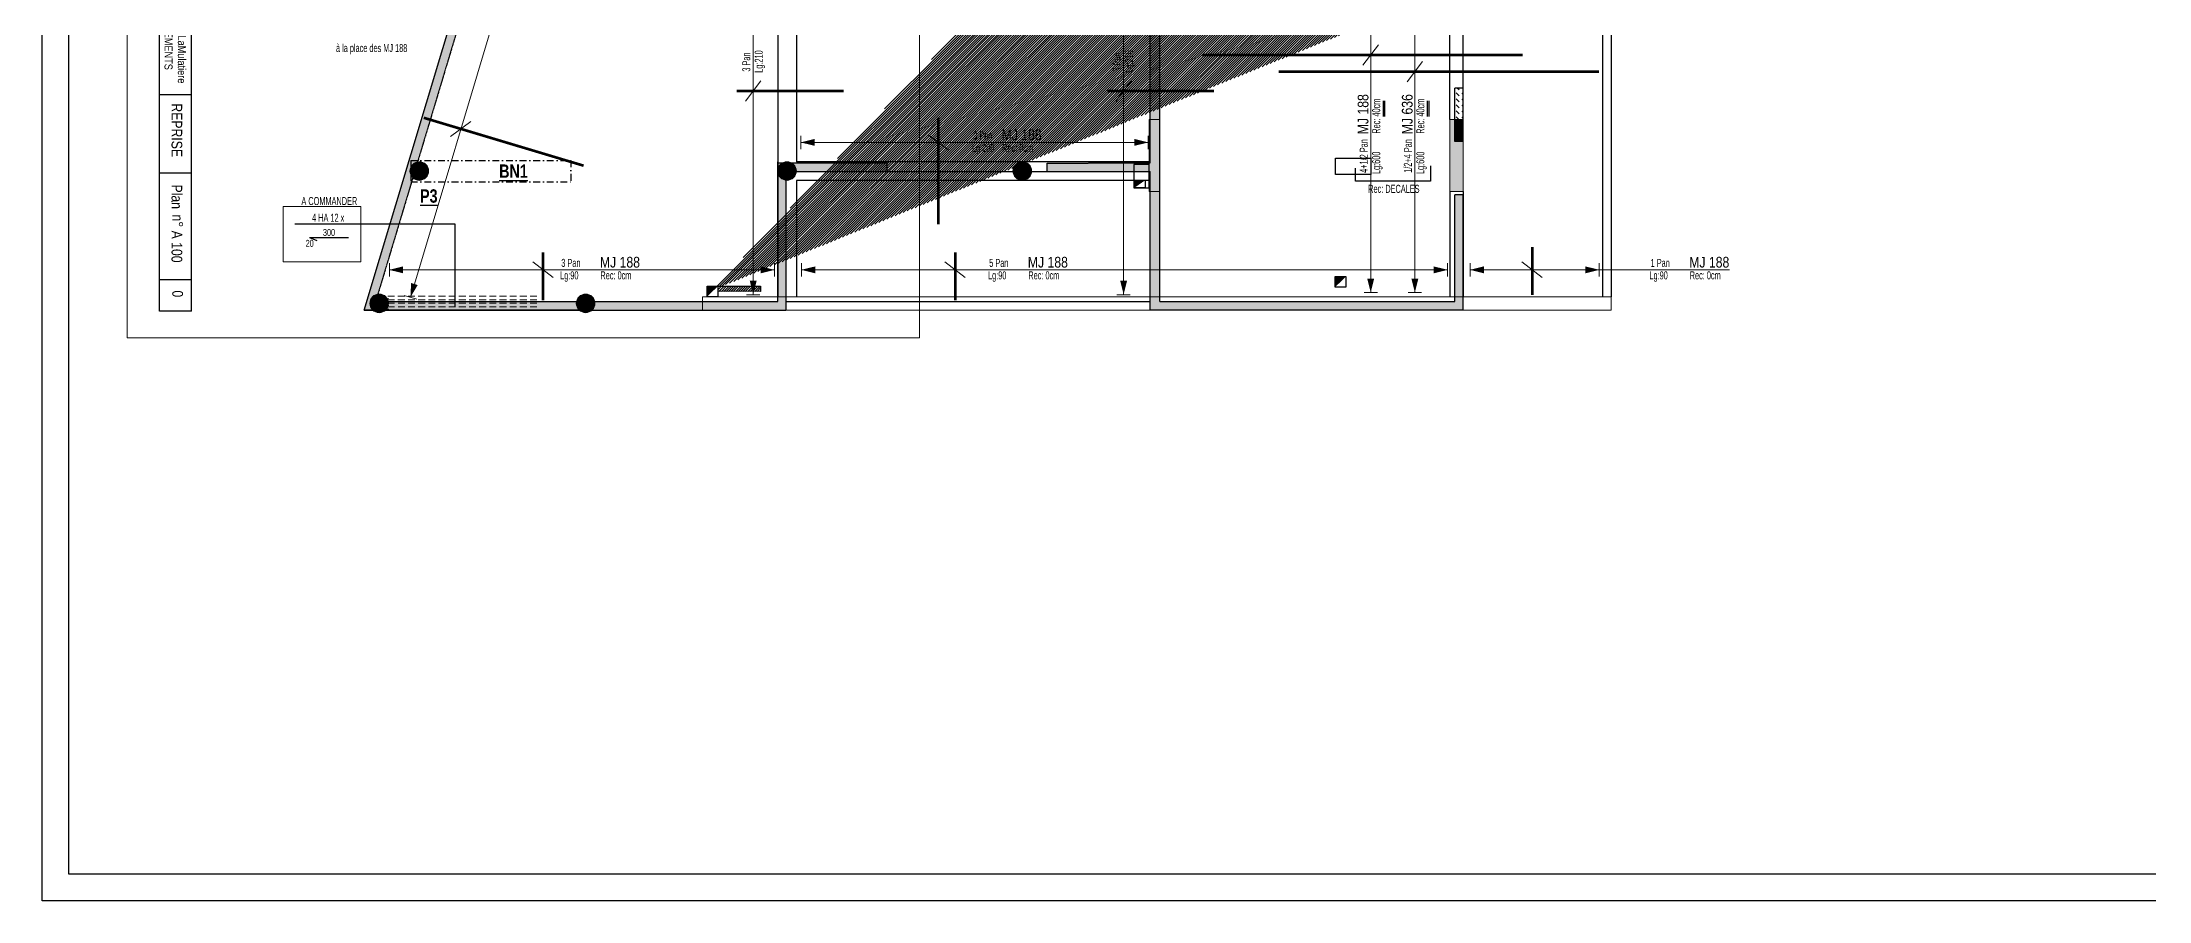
# Model space of a CAD drawing. Header units: millimetres. Extents: x 24633 to 31092, y -49771 to -45571.
# Drawn here: x 24633 to 28582, y -49771 to -48162 of the extents above; entities that cross this region are included whole.
import ezdxf

# ---------------------------------------------------------------- set-up
doc = ezdxf.new("R2010")
doc.units = ezdxf.units.MM
for name, pattern in [('CACHE', [9.525, 6.35, -3.175]), ('CACHEX2', [19.05, 12.7, -6.35]), ('TIRETPTX2', [50.8, 25.4, -12.7, 0, -12.7])]:
    doc.linetypes.add(name, pattern=pattern)
for name, color, linetype in [('01_ARMA_INF', 50, 'Continuous'), ('01_cote_gen', 4, 'Continuous'), ('01_fenetres', 171, 'Continuous'), ('01_linteaux', 2, 'Continuous'), ('01_murs_sup', 2, 'CACHEX2'), ('01_poch_poteaux', 250, 'Continuous'), ('01_resv', 32, 'Continuous'), ('01_texte', 230, 'Continuous'), ('prlm-GT', 242, 'Continuous')]:
    doc.layers.add(name, color=color, linetype=linetype)
doc.layers.add('01_murs_coup', color=5, linetype='Continuous', lineweight=60)
doc.layers.add('01_résv', color=32, linetype='Continuous', lineweight=9)
doc.styles.add('impact', font='impact.ttf')
doc.styles.add('PATIO', font='ARIALN.TTF')
doc.styles.add('STYLE2', font='ARIALN.TTF')
pattern_1 = [(135, (-12936.2255, -36505.928), (-11.2253202, 9e-16), [7.9375, -7.9375])]

msp = doc.modelspace()

# ---------------------------------------------------------------- hatches: boundary and pattern name
at = {"layer": '01_murs_sup'}
h = msp.add_hatch(dxfattribs=at)
h.set_pattern_fill('DASH', color=256, scale=2.5, angle=135)
h.set_pattern_definition(pattern_1)
h.paths.add_polyline_path([(27805.51, -47087.73), (26710.11, -47087.73), (26710.11, -47367.73), (26728.11, -47367.73), (26728.11, -47105.73), (27185.11, -47105.73), (27185.11, -47373.73), (27558.11, -47373.73), (27558.11, -47698.73), (27495.11, -47698.73), (27495.11, -47714.73), (27558.11, -47714.73), (27558.11, -47922.74), (27574.11, -47922.74), (27574.11, -47714.73), (27782.11, -47714.73), (27782.11, -47698.73), (27576.11, -47698.73), (27576.11, -47355.73), (27203.11, -47355.73), (27203.11, -47105.73), (27805.51, -47105.73)])
h.paths.add_polyline_path([(26728.11, -47469.73), (26710.11, -47469.73), (26710.11, -48011.63), (26580.11, -48011.63), (26580.11, -47974.73), (26562.11, -47974.73), (26562.11, -48029.63), (26710.11, -48029.63), (26710.11, -48387.71), (26517.11, -48387.97), (26517.11, -48403.97), (26710.11, -48403.71), (26710.11, -48663.71), (27297.11, -48663.71), (27297.11, -48447.73), (27281.11, -48447.73), (27281.11, -48647.71), (26728.11, -48647.71)])
h.paths.add_polyline_path([(27297.11, -47714.73), (27395.11, -47714.73), (27395.11, -47698.73), (27281.11, -47698.73), (27186.59, -47698.73), (27186.59, -47714.73), (27281.11, -47714.73), (27281.11, -47747.73), (27297.11, -47747.73)], flags=17)
h = msp.add_hatch(dxfattribs=at)
h.set_pattern_fill('DASH', color=256, scale=2.5, angle=135)
h.set_pattern_definition(pattern_1)
h.paths.add_polyline_path([(26580.11, -47567.73), (26562.11, -47567.73), (26562.11, -47849.73), (26249.07, -47849.73), (26249.07, -47697.73), (25910.07, -47697.73), (25910.07, -47571.71), (25894.07, -47571.71), (25894.07, -47697.73), (25527.07, -47697.73), (25237.1, -48663.71), (26028.07, -48663.71), (26028.07, -48403.71), (26217.11, -48403.71), (26217.11, -48387.71), (26012.07, -48387.71), (26012.07, -48647.71), (25258.61, -48647.71), (25538.38, -47715.73), (26231.07, -47715.73), (26231.07, -47867.73), (26562.11, -47867.73), (26562.11, -47872.73), (26580.11, -47872.73)])
h = msp.add_hatch(dxfattribs=at)
h.set_pattern_fill('DASH', color=256, scale=2.5, angle=135)
h.set_pattern_definition([(135, (-1279.052, -32154.172), (-11.2253202, 9e-16), [7.9375, -7.9375])])
h.paths.add_polyline_path([(27297.11, -48306.7), (27281.11, -48306.7), (27281.11, -48347.73), (27297.11, -48347.73)])
h.paths.add_polyline_path([(27297.11, -48247.73), (27281.11, -48247.73), (27281.11, -48306.7), (27297.11, -48306.7)])
at = {"layer": '01_poch_poteaux'}
h = msp.add_hatch(color=256, dxfattribs=at)
h.dxf.hatch_style = 1
h.paths.add_polyline_path([(26728.59, -48306.7), (26708.59, -48306.7), (26708.59, -48441.69), (26728.59, -48441.69)])
h = msp.add_hatch(color=256, dxfattribs=at)
h.dxf.hatch_style = 1
h.paths.add_polyline_path([(27297.11, -48306.7), (27272.11, -48306.7), (27272.11, -48441.69), (27297.11, -48441.69)])
h = msp.add_hatch(color=256, dxfattribs=at)
h.dxf.hatch_style = 1
h.paths.add_polyline_path([(27297.11, -48306.7), (27281.11, -48306.7), (27281.11, -48347.73), (27297.11, -48347.73)])
h = msp.add_hatch(color=256, dxfattribs=at)
h.dxf.hatch_style = 1
h.paths.add_polyline_path([(25322.81, -48403.19, 1), (25357.81, -48403.19, 1)])
h = msp.add_hatch(color=256, dxfattribs=at)
h.dxf.hatch_style = 1
h.paths.add_polyline_path([(26012.07, -48403.19, 1), (26047.07, -48403.19, 1)])
h = msp.add_hatch(color=256, dxfattribs=at)
h.dxf.hatch_style = 1
h.paths.add_polyline_path([(26488.05, -48403.19, 1), (26453.05, -48403.19, 1)])
h = msp.add_hatch(color=256, dxfattribs=at)
h.dxf.hatch_style = 1
h.paths.add_polyline_path([(25247.6, -48651.21, 1), (25282.6, -48651.21, 1)])
h = msp.add_hatch(color=256, dxfattribs=at)
h.dxf.hatch_style = 1
h.paths.add_polyline_path([(25634.62, -48651.21, 1), (25669.62, -48651.21, 1)])
at = {"layer": '01_résv'}
h = msp.add_hatch(dxfattribs=at)
h.set_pattern_fill('ANSI31', color=256)
h.set_pattern_definition([(45, (22372.7475, -51232.9677), (-2.245064, 2.245064), [])])
h.paths.add_polyline_path([(28613.02, -47196.73), (28613.02, -47226.77), (28623.02, -47226.77), (28623.02, -47196.8)], flags=17)
h.paths.add_polyline_path([(26984.75, -46665.65), (26984.75, -46735.65), (26994.75, -46735.65), (26994.75, -46665.65)])
h.paths.add_polyline_path([(27215.94, -47126.1), (27216.34, -47186.1), (27226.34, -47186.1), (27225.94, -47126.1)], flags=17)
h.paths.add_polyline_path([(26985.48, -47121.01), (26915.48, -47121.01), (26915.48, -47131.01), (26985.48, -47131.01)], flags=17)
h.paths.add_polyline_path([(27005.48, -47121.01), (27065.48, -47121.01), (27065.48, -47131.01), (27005.48, -47131.01)], flags=17)
h.paths.add_polyline_path([(26204.56, -47916.58), (26204.56, -47856.58), (26214.56, -47856.58), (26214.56, -47916.58)], flags=17)
h.paths.add_polyline_path([(26935.81, -46586.64), (26875.81, -46586.64), (26875.81, -46576.64), (26935.81, -46576.64)])
edge = h.paths.add_edge_path()
edge.add_line((29218.69, -47274.71), (29258.69, -47274.71))
edge.add_line((29258.69, -47274.71), (29287.3, -47303))
edge.add_line((29287.3, -47303), (29290.45, -47299.85))
edge.add_line((29290.45, -47299.85), (29293.82, -47296.48))
edge.add_line((29293.82, -47296.48), (29294.37, -47295.93))
edge.add_line((29294.37, -47295.93), (29259.71, -47261.27))
edge.add_line((29219.04, -47274.71), (29219.04, -47264.71))
edge.add_line((29219.04, -47264.71), (29263.16, -47264.71))
edge.add_line((28610.74, -46841.58), (28610.64, -46841.58))
edge.add_line((28610.64, -46841.58), (28610.65, -46818.53))
edge.add_line((28610.65, -46818.53), (28620.65, -46818.53))
edge.add_line((28620.65, -46818.53), (28620.75, -46848.57))
edge.add_line((28620.75, -46848.57), (28610.64, -46848.51))
edge.add_line((27587.89, -46841.58), (27587.79, -46841.58))
edge.add_line((27587.79, -46841.58), (27587.79, -46811.58))
edge.add_line((27587.79, -46811.58), (27597.79, -46811.58))
edge.add_line((27597.79, -46811.58), (27597.79, -46841.58))
edge.add_line((27597.79, -46841.58), (27587.79, -46841.58))
edge.add_line((25896.58, -48618.71), (25979.98, -48618.73))
edge.add_line((25979.98, -48618.73), (25980.38, -48628.69))
edge.add_line((25980.38, -48628.69), (25900.38, -48628.67))
edge.add_line((25900.38, -48628.67), (25899.97, -48622.07))
h.paths.add_polyline_path([(29294.55, -46743.81), (29287.48, -46736.74), (29258.8, -46765.03), (29218.8, -46765.03), (29218.8, -46775.03), (29262.94, -46775.03)])

# ---------------------------------------------------------------- linework, layer by layer
at = {"layer": '01_ARMA_INF', "linetype": 'CACHE', "lineweight": 0, "ltscale": 4, "const_width": 5, "flags": 128}
for points in [[(26808.11, -48186.02), (27408.11, -48186.02)], [(25935.46, -48253.06), (26135.46, -48253.06)], [(26629.72, -48253.06), (26829.72, -48253.06)], [(26951.21, -48216.94), (27551.21, -48216.94)], [(25348.79, -48303.44), (25648.24, -48393.18)], [(26313.39, -48303.34), (26313.39, -48503.34)], [(25572.52, -48555.72), (25572.52, -48645.72)], [(26344.97, -48555.72), (26344.97, -48645.72)], [(27426.4, -48545.71), (27426.4, -48635.71)]]:
    msp.add_lwpolyline(points, dxfattribs=at)
at = {"layer": '01_cote_gen'}
for p, q in [((24633.43, -48285.95), (24633.43, -45570.95)), ((24633.43, -49770.95), (24633.43, -45570.95)), ((30042.42, -49770.95), (24633.43, -49770.95))]:
    msp.add_line(p, q, dxfattribs=at)
at = {"layer": '01_fenetres', "ltscale": 30}
for p, q in [((24853.11, -48665.85), (24853.11, -47665.85)), ((24913.11, -48665.85), (24913.11, -47665.85)), ((24913.11, -48260.31), (24853.11, -48260.31)), ((24853.11, -48406.46), (24913.11, -48406.46)), ((24853.11, -48606.46), (24913.11, -48606.46)), ((24913.11, -48665.85), (24853.11, -48665.85))]:
    msp.add_line(p, q, dxfattribs=at)
at = {"layer": '01_linteaux'}
for p, q in [((27574.11, -47922.73), (27574.11, -48638.71)), ((25237.1, -48663.71), (25439.72, -47988.73)), ((26012.07, -47988.73), (26012.07, -48638.71)), ((26047.07, -47988.73), (26047.07, -48385.69)), ((27272.11, -48306.7), (27272.11, -47988.73)), ((27297.11, -48306.7), (27297.11, -47988.73)), ((26708.59, -48385.69), (26047.07, -48385.69)), ((26047.07, -48420.69), (26047.07, -48638.71)), ((26708.59, -48420.69), (26047.07, -48420.69)), ((27272.11, -48441.69), (27272.11, -48638.71)), ((27297.11, -48441.69), (27297.11, -48638.71)), ((25639.87, -48663.71), (25237.1, -48663.71)), ((25664.37, -48663.71), (25871.16, -48663.71))]:
    msp.add_line(p, q, dxfattribs=at)
at = {"layer": '01_linteaux', "linetype": 'TIRETPTX2', "ltscale": 0.5}
for p, q in [((25324.44, -48383.19), (25624.44, -48383.19)), ((25324.44, -48383.19), (25324.44, -48423.19)), ((25624.44, -48383.19), (25624.44, -48423.19)), ((25324.44, -48423.19), (25624.44, -48423.19))]:
    msp.add_line(p, q, dxfattribs=at)
at = {"layer": '01_murs_coup', "linetype": 'Continuous', "lineweight": 18}
for p, q in [((25662.95, -47245.09), (25237.1, -48663.71)), ((26708.59, -48306.7), (26708.59, -48441.69)), ((26708.59, -48306.7), (26728.59, -48306.7)), ((26728.59, -48306.7), (26728.59, -48441.69)), ((27272.11, -48306.7), (27272.11, -48441.69)), ((27272.11, -48306.7), (27297.11, -48306.7)), ((27297.11, -48306.7), (27297.11, -48441.69)), ((26708.59, -48441.69), (26728.59, -48441.69)), ((27272.11, -48441.69), (27297.11, -48441.69)), ((25871.16, -48638.71), (27574.11, -48638.71)), ((25871.16, -48663.71), (25871.16, -48638.71)), ((27574.11, -48663.71), (27574.11, -48638.71)), ((25871.16, -48663.71), (27574.11, -48663.71)), ((25871.16, -48663.71), (27574.11, -48663.71))]:
    msp.add_line(p, q, dxfattribs=at)
msp.add_lwpolyline([(25230.55, -48573.5), (25085.11, -48573.5), (25085.11, -48469.99), (25230.55, -48469.99)], close=True, dxfattribs=at)
for centre in [(25340.31, -48403.19), (26029.57, -48403.19), (26470.55, -48403.19), (25265.1, -48651.21), (25652.12, -48651.21)]:
    msp.add_circle(centre, 17.5, dxfattribs=at)
at = {"layer": '01_murs_sup', "ltscale": 0.05}
for p, q in [((26728.11, -48647.71), (26728.11, -47469.73)), ((25538.38, -47715.73), (25258.61, -48647.71)), ((27558.11, -47922.74), (27558.11, -48638.71)), ((26710.11, -48388.01), (26710.11, -48029.73)), ((27281.11, -48347.73), (27281.11, -48247.73)), ((27297.11, -48247.73), (27281.11, -48247.73)), ((27297.11, -48347.73), (27297.11, -48247.73)), ((27297.11, -48347.73), (27281.11, -48347.73)), ((26012.07, -48647.71), (26012.07, -48385.69)), ((26012.07, -48388.01), (26217.11, -48388.01)), ((26028.07, -48404.01), (26217.11, -48404.01)), ((26028.07, -48663.71), (26028.07, -48404.01)), ((26217.11, -48404.01), (26217.11, -48388.01)), ((26217.11, -48404.01), (26710.11, -48404.01)), ((26517.11, -48388.27), (26710.11, -48388.01)), ((26517.11, -48404.27), (26517.11, -48388.27)), ((26710.11, -48663.71), (26710.11, -48404.01)), ((27281.11, -48647.71), (27281.11, -48447.73)), ((27297.11, -48447.73), (27281.11, -48447.73)), ((27297.11, -48663.71), (27297.11, -48447.73)), ((25258.61, -48647.71), (26012.07, -48647.71)), ((26028.07, -48647.71), (26710.11, -48647.71)), ((26728.11, -48647.71), (27281.11, -48647.71)), ((25237.1, -48663.71), (26028.07, -48663.71)), ((27297.11, -48663.71), (26710.11, -48663.71))]:
    msp.add_line(p, q, dxfattribs=at)
at = {"layer": '01_resv'}
for p, q in [((26680.6, -48420.58), (26700.7, -48420.6)), ((26680.61, -48434.69), (26680.6, -48420.58)), ((26700.62, -48434.69), (26680.61, -48434.69)), ((26700.7, -48420.6), (26700.62, -48434.69)), ((27057.07, -48620.71), (27057.09, -48600.69)), ((27057.09, -48600.69), (27077.09, -48600.71)), ((27077.09, -48600.71), (27076.9, -48620.71)), ((25880.14, -48638.71), (25880.16, -48618.71)), ((25900.16, -48638.71), (25880.14, -48638.71)), ((25880.16, -48618.71), (25900.18, -48618.71)), ((25900.18, -48618.71), (25900.16, -48638.71)), ((25980.18, -48628.71), (25900.17, -48628.63)), ((25900.18, -48618.71), (25980.18, -48618.71)), ((25980.18, -48618.71), (25980.18, -48628.71)), ((27076.9, -48620.71), (27057.07, -48620.71))]:
    msp.add_line(p, q, dxfattribs=at)
for points in [[(26680.61, -48434.69), (26680.6, -48420.58), (26700.7, -48420.69)], [(27057.07, -48620.71), (27057.09, -48600.69), (27077.09, -48600.88)], [(25880.14, -48638.71), (25880.16, -48618.71), (25900.18, -48618.73)]]:
    msp.add_solid(points, dxfattribs=at)
at = {"layer": '01_résv'}
for p, q in [((24793.11, -48715.85), (24793.11, -46615.85)), ((26278.11, -46615.85), (26278.11, -48715.85)), ((26278.11, -48715.85), (24793.11, -48715.85))]:
    msp.add_line(p, q, dxfattribs=at)
at = {"layer": '01_texte'}
for p, q in [((24683.43, -49720.95), (24683.43, -45616.83)), ((25134.45, -48527.74), (25207.96, -48527.74)), ((25134.45, -48527.74), (25148.28, -48533.57)), ((30042.42, -49720.95), (24683.43, -49720.95))]:
    msp.add_line(p, q, dxfattribs=at)
at = {"layer": '01_texte', "linetype": 'Continuous', "lineweight": 0}
for p, q in [((25323.69, -48639.98), (25518.86, -47988.73)), ((25966.24, -48634.92), (25966.24, -47992.29)), ((26660.49, -48634.92), (26660.49, -47992.29)), ((27123.59, -48631.14), (27123.59, -47997.47)), ((27206.37, -48631.14), (27206.37, -47997.47)), ((27109.09, -48205.06), (27138.09, -48166.99)), ((27191.87, -48235.98), (27220.87, -48197.91)), ((25951.73, -48272.09), (25980.74, -48234.02)), ((26645.99, -48272.09), (26675, -48234.02)), ((25398.54, -48338.64), (25437.25, -48310.5)), ((26055.28, -48337.09), (26055.28, -48362.05)), ((26055.28, -48349.57), (26706.72, -48349.57)), ((26294.35, -48335.07), (26332.42, -48364.08)), ((26706.72, -48337.09), (26706.72, -48362.05)), ((25283.93, -48588.41), (26006.29, -48588.41)), ((25284.27, -48575.93), (25284.27, -48600.89)), ((25553.08, -48573.6), (25591.16, -48602.61)), ((26006.29, -48575.93), (26006.29, -48600.89)), ((26056.38, -48588.41), (27267.82, -48588.41)), ((26056.72, -48575.93), (26056.72, -48600.89)), ((26325.53, -48573.6), (26363.6, -48602.61)), ((27267.82, -48575.93), (27267.82, -48600.89)), ((27309.56, -48588.41), (27552.1, -48588.41)), ((27309.91, -48575.93), (27309.91, -48600.89)), ((27407.02, -48573.6), (27445.1, -48602.61)), ((27552.1, -48575.93), (27552.1, -48600.89)), ((27552.1, -48588.41), (27795.98, -48588.41)), ((25262.2, -48637.78), (25282.99, -48642.42)), ((25262.2, -48644.86), (25282.99, -48649.5)), ((25311.74, -48636.39), (25335.65, -48643.56)), ((25953.76, -48634.92), (25978.72, -48634.92)), ((26648.01, -48634.92), (26672.97, -48634.92)), ((27111.11, -48631.14), (27136.07, -48631.14)), ((27193.89, -48631.14), (27218.85, -48631.14)), ((25262.34, -48650.62), (25283.13, -48655.26)), ((25262.34, -48657.7), (25283.13, -48662.33))]:
    msp.add_line(p, q, dxfattribs=at)
at = {"layer": '01_texte', "ltscale": 5}
for p, q in [((27146.86, -48271.39), (27146.86, -48301.2)), ((27149.54, -48271.39), (27149.54, -48301.2)), ((27229.64, -48271.39), (27229.64, -48301.2)), ((27232.32, -48271.39), (27232.32, -48301.2)), ((27095.2, -48422.03), (27095.2, -48398.14)), ((27235.63, -48393.66), (27235.63, -48422.03)), ((27235.63, -48422.03), (27095.2, -48422.03)), ((25211.83, -48502.16), (25407.15, -48502.16)), ((25407.15, -48502.16), (25407.15, -48657.7))]:
    msp.add_line(p, q, dxfattribs=at)
at = {"layer": '01_texte', "ltscale": 200}
msp.add_line((25107.31, -48502.16), (25211.83, -48502.16), dxfattribs=at)
at = {"layer": '01_texte', "linetype": 'CACHE', "lineweight": 0, "ltscale": 2}
for p, q in [((25262.2, -48637.78), (25563.82, -48637.78)), ((25262.2, -48644.86), (25563.82, -48644.86)), ((25262.34, -48650.62), (25563.97, -48650.62)), ((25262.34, -48657.7), (25563.97, -48657.7))]:
    msp.add_line(p, q, dxfattribs=at)
at = {"layer": '01_texte', "linetype": 'Continuous', "lineweight": 0}
for points in [[(26055.28, -48349.57), (26081.38, -48343.11), (26081.38, -48349.57)], [(26055.28, -48349.57), (26081.38, -48356.03), (26081.38, -48349.57)], [(26706.72, -48349.57), (26680.62, -48343.11), (26680.62, -48349.57)], [(26706.72, -48349.57), (26680.62, -48356.03), (26680.62, -48349.57)], [(25283.93, -48588.41), (25310.02, -48581.95), (25310.02, -48588.41)], [(25283.93, -48588.41), (25310.02, -48594.87), (25310.02, -48588.41)], [(26006.29, -48588.41), (25980.19, -48581.95), (25980.19, -48588.41)], [(26006.29, -48588.41), (25980.19, -48594.87), (25980.19, -48588.41)], [(26056.38, -48588.41), (26082.47, -48581.95), (26082.47, -48588.41)], [(26056.38, -48588.41), (26082.47, -48594.87), (26082.47, -48588.41)], [(27123.59, -48631.14), (27117.13, -48605.05), (27123.59, -48605.05)], [(27123.59, -48631.14), (27130.05, -48605.05), (27123.59, -48605.05)], [(27206.37, -48631.14), (27199.91, -48605.05), (27206.37, -48605.05)], [(27206.37, -48631.14), (27212.83, -48605.05), (27206.37, -48605.05)], [(27267.82, -48588.41), (27241.73, -48581.95), (27241.73, -48588.41)], [(27267.82, -48588.41), (27241.73, -48594.87), (27241.73, -48588.41)], [(27309.56, -48588.41), (27335.66, -48581.95), (27335.66, -48588.41)], [(27309.56, -48588.41), (27335.66, -48594.87), (27335.66, -48588.41)], [(27552.1, -48588.41), (27526.01, -48581.95), (27526.01, -48588.41)], [(27552.1, -48588.41), (27526.01, -48594.87), (27526.01, -48588.41)], [(25323.69, -48639.98), (25325, -48613.12), (25331.18, -48614.98)], [(25323.69, -48639.98), (25337.37, -48616.83), (25331.18, -48614.98)], [(25966.24, -48634.92), (25959.78, -48608.83), (25966.24, -48608.83)], [(25966.24, -48634.92), (25972.7, -48608.83), (25966.24, -48608.83)], [(26660.49, -48634.92), (26654.03, -48608.83), (26660.49, -48608.83)], [(26660.49, -48634.92), (26666.95, -48608.83), (26660.49, -48608.83)]]:
    msp.add_solid(points, dxfattribs=at)
at = {"layer": 'prlm-GT'}
for p, q in [((26708.59, -48391.23), (26679.88, -48391.23)), ((26679.88, -48391.23), (26679.88, -48434.69)), ((26708.59, -48434.69), (26708.59, -48391.23)), ((26679.88, -48434.69), (26708.59, -48434.69))]:
    msp.add_line(p, q, dxfattribs=at)
msp.add_lwpolyline([(27057.59, -48378.88), (27123.59, -48378.88), (27123.59, -48409.88), (27057.59, -48409.88)], close=True, dxfattribs=at)

# ---------------------------------------------------------------- texts
at = {"layer": '01_texte', "style": 'STYLE2'}
for s, height, p in [('LA MULATIERE-69350 LaMulatiere', 15, (24887.83, -47966.84)), ('CREATION de LOGEMENTS', 15, (24862.83, -47988.32)), ('REPRISE', 20, (24875.96, -48276.45)), ('Plan', 20, (24875.96, -48428.51)), ('n%%D', 20, (24877.4, -48484.58)), ('A 100', 20, (24875.96, -48514.92)), ('0', 20, (24877.4, -48626.99))]:
    msp.add_text(s, height=height, rotation=270, dxfattribs=at).set_placement(p)
at = {"layer": '01_texte', "ltscale": 5, "style": 'PATIO', "width": 0.8}
for s, height, p in [('à la place des MJ 188', 15, (25184.19, -48180.19)), ('3 Pan', 15, (26378.39, -48344.03)), ('Lg:200', 15, (26376.19, -48367.37)), ('Rec: 0cm', 15, (26432.77, -48367.37)), ('Rec: DECALES', 15, (27118.9, -48444.08)), ('A COMMANDER', 15, (25119.41, -48466.94)), ('4 HA 12 x  ', 15, (25139.36, -48498.3)), ('300', 13, (25159.75, -48524.77)), ('20', 13, (25127.33, -48545.22)), ('3 Pan', 15, (25606.52, -48582.87)), ('5 Pan', 15, (26408.59, -48582.87)), ('1 Pan', 15, (27648.25, -48582.87)), ('Lg:90', 15, (25604.32, -48606.21)), ('Rec: 0cm', 15, (25679.86, -48606.21)), ('Lg:90', 15, (26406.38, -48606.21)), ('Rec: 0cm', 15, (26481.92, -48606.21)), ('Lg:90', 15, (27646.05, -48606.21)), ('Rec: 0cm', 15, (27721.59, -48606.21))]:
    msp.add_text(s, height=height, dxfattribs=at).set_placement(p)
for s, p in [('3 Pan', (25960.7, -48216.88)), ('Lg:210', (25984.04, -48219.08)), ('3 Pan', (26654.96, -48216.88)), ('Lg:210', (26678.29, -48219.08)), ('Rec: 40cm', (27141.39, -48333.26)), ('Rec: 40cm', (27224.17, -48333.26)), ('4+1/2 Pan', (27118.05, -48406.6)), ('Lg:600', (27141.39, -48408.8)), ('1/2+4 Pan', (27200.83, -48406.6)), ('Lg:600', (27224.17, -48408.8))]:
    msp.add_text(s, height=15, rotation=90, dxfattribs=at).set_placement(p)
at = {"layer": '01_texte', "ltscale": 5, "style": 'PATIO'}
for s, p in [('MJ 188', (27119.26, -48334.26)), ('MJ 636', (27202.04, -48334.26))]:
    msp.add_text(s, height=20, rotation=90, dxfattribs=at).set_placement(p)
for p in [(26431.77, -48345.24), (25678.86, -48584.08), (26480.92, -48584.08), (27720.59, -48584.08)]:
    msp.add_text('MJ 188', height=20, dxfattribs=at).set_placement(p)
at = {"layer": '01_texte', "style": 'impact'}
for s, p in [('%%UBN1', (25490.09, -48415.94)), ('%%UP3', (25341.8, -48462.5))]:
    msp.add_text(s, height=25, dxfattribs=at).set_placement(p)

doc.saveas('drawing.dxf')
